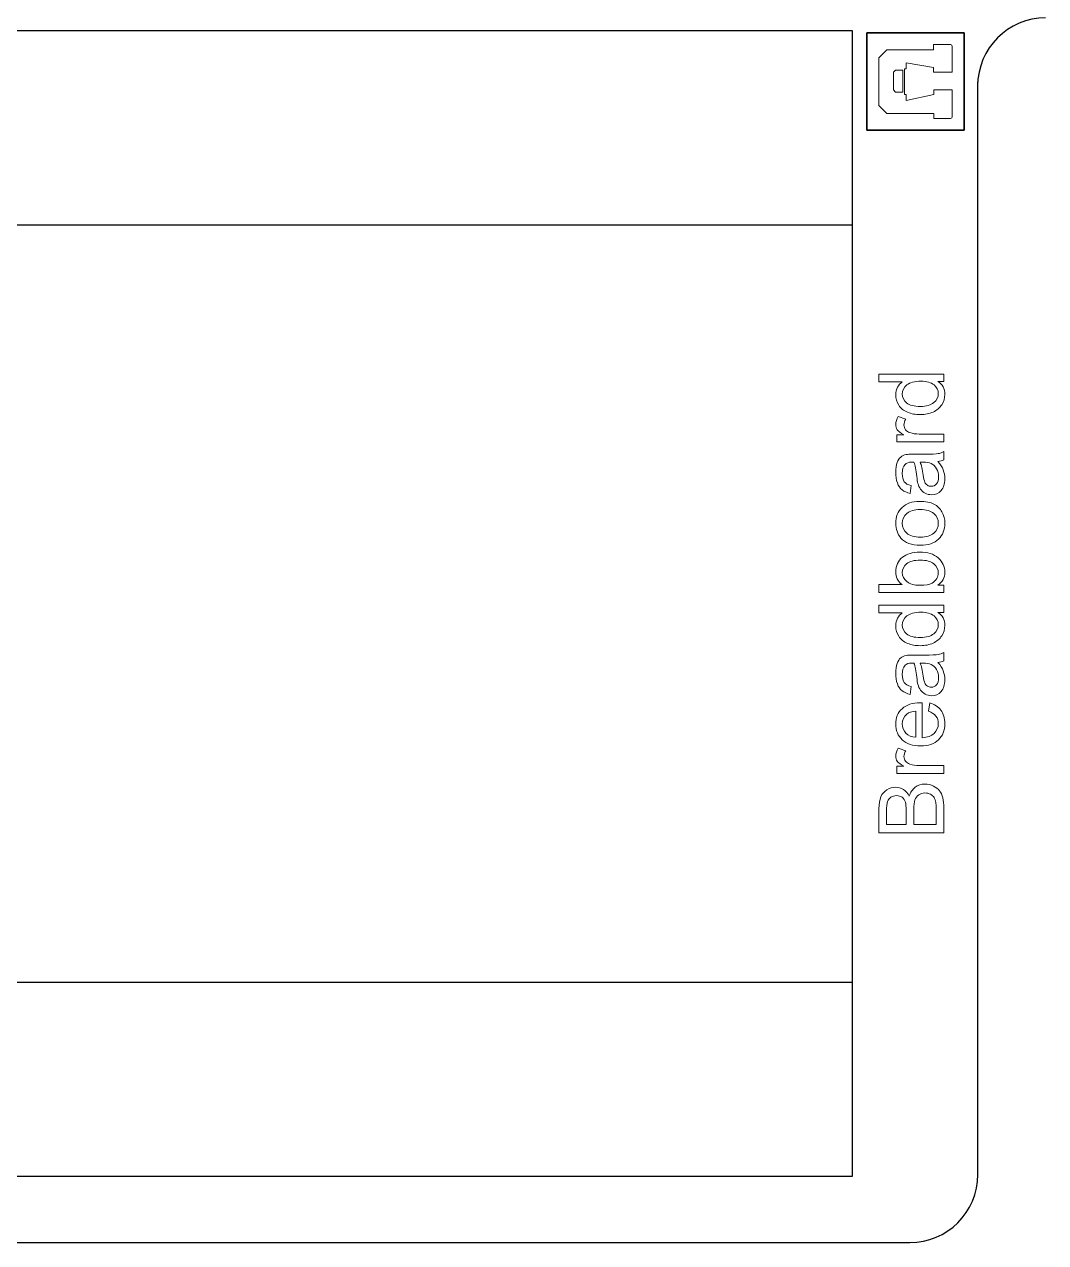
# Model space of a CAD drawing. Header units: inches. Extents: x -12.52 to -8.24, y 3.21 to 7.71.
# Drawn here: x -10.639 to -8.762, y 3.208 to 5.446 of the extents above; entities that cross this region are included whole.
import ezdxf

# ---------------------------------------------------------------- set-up
doc = ezdxf.new("R2010")
doc.units = ezdxf.units.IN
doc.header["$MEASUREMENT"] = 0
doc.layers.add('Layer 1', color=7, linetype='Continuous')

msp = doc.modelspace()

# ---------------------------------------------------------------- linework, layer by layer
at = {"color": 1}
for centre, start, end in [((-8.762, 5.3329), 90, 180), ((-9.0118, 3.3329), 270, 0)]:
    msp.add_arc(centre, 0.125, start, end, dxfattribs=at)
at = {"layer": 'Layer 1', "color": 5, "lineweight": 25}
for points in [[(-9.1169, 5.4343), (-9.1169, 5.4343), (-12.4169, 5.4343), (-12.4169, 5.4343)], [(-9.1169, 3.3298), (-9.1169, 3.3298), (-9.1169, 5.4343), (-9.1169, 5.4343)], [(-12.4169, 5.078), (-12.4169, 5.078), (-9.1169, 5.078), (-9.1169, 5.078)], [(-12.4169, 3.6861), (-12.4169, 3.6861), (-9.1169, 3.6861), (-9.1169, 3.6861)], [(-12.4169, 3.3298), (-12.4169, 3.3298), (-9.1169, 3.3298), (-9.1169, 3.3298)]]:
    msp.add_open_spline(points, degree=3, dxfattribs=at)
at = {"layer": 'Layer 1', "color": 5, "lineweight": 35}
msp.add_open_spline([(-8.9118, 5.4305), (-8.9118, 5.4305), (-9.0906, 5.4305), (-9.0906, 5.4305), (-9.0906, 5.4305), (-9.0906, 5.4305), (-9.0906, 5.2518), (-9.0906, 5.2518), (-9.0906, 5.2518), (-9.0906, 5.2518), (-8.9118, 5.2518), (-8.9118, 5.2518), (-8.9118, 5.2518), (-8.9118, 5.2518), (-8.9118, 5.4305), (-8.9118, 5.4305)], degree=3, knots=[0, 0, 0, 0, 0.2, 0.2, 0.2, 0.2, 0.4, 0.4, 0.4, 0.4, 0.6, 0.6, 0.6, 0.6, 1, 1, 1, 1], dxfattribs=at)
at = {"layer": 'Layer 1', "color": 5, "lineweight": 18}
for points, knots in [([(-8.968, 5.4088), (-8.968, 5.4088), (-8.968, 5.3996), (-8.968, 5.3996), (-8.968, 5.3996), (-8.968, 5.3996), (-9.054, 5.3996), (-9.054, 5.3996), (-9.054, 5.3996), (-9.054, 5.3996), (-9.0687, 5.3844), (-9.0687, 5.3844), (-9.0687, 5.3844), (-9.0687, 5.3844), (-9.0687, 5.2971), (-9.0687, 5.2971), (-9.0687, 5.2971), (-9.0687, 5.2971), (-9.054, 5.2821), (-9.054, 5.2821), (-9.054, 5.2821), (-9.054, 5.2821), (-8.9676, 5.2821), (-8.9676, 5.2821), (-8.9676, 5.2821), (-8.9676, 5.2821), (-8.9676, 5.2734), (-8.9676, 5.2734), (-8.9676, 5.2734), (-8.9676, 5.2734), (-8.9371, 5.2734), (-8.9371, 5.2734), (-8.9371, 5.2734), (-8.9352, 5.2734), (-8.9337, 5.275), (-8.9337, 5.2769), (-8.9337, 5.2769), (-8.9337, 5.2769), (-8.9337, 5.3256), (-8.9337, 5.3256), (-8.9337, 5.3256), (-8.9337, 5.3256), (-8.9676, 5.3256), (-8.9676, 5.3256), (-8.9676, 5.3256), (-8.9676, 5.3256), (-8.9676, 5.3172), (-8.9676, 5.3172), (-8.9676, 5.3172), (-8.9676, 5.3172), (-9.0183, 5.3061), (-9.0183, 5.3061), (-9.0183, 5.3061), (-9.0183, 5.3061), (-9.0183, 5.3173), (-9.0183, 5.3173), (-9.0183, 5.3173), (-9.0183, 5.3173), (-9.0217, 5.3173), (-9.0217, 5.3173), (-9.0217, 5.3173), (-9.0217, 5.3173), (-9.0217, 5.3644), (-9.0217, 5.3644), (-9.0217, 5.3644), (-9.0217, 5.3644), (-9.0183, 5.3644), (-9.0183, 5.3644), (-9.0183, 5.3644), (-9.0183, 5.3644), (-9.0183, 5.3752), (-9.0183, 5.3752), (-9.0183, 5.3752), (-9.0183, 5.3752), (-8.968, 5.3667), (-8.968, 5.3667), (-8.968, 5.3667), (-8.968, 5.3667), (-8.968, 5.3583), (-8.968, 5.3583), (-8.968, 5.3583), (-8.968, 5.3583), (-8.9337, 5.3583), (-8.9337, 5.3583), (-8.9337, 5.3583), (-8.9337, 5.3583), (-8.9337, 5.4054), (-8.9337, 5.4054), (-8.9337, 5.4054), (-8.9337, 5.4073), (-8.9352, 5.4088), (-8.9371, 5.4088), (-8.9371, 5.4088), (-8.9371, 5.4088), (-8.968, 5.4088), (-8.968, 5.4088)], [0, 0, 0, 0, 0.04, 0.04, 0.04, 0.04, 0.08, 0.08, 0.08, 0.08, 0.12, 0.12, 0.12, 0.12, 0.16, 0.16, 0.16, 0.16, 0.2, 0.2, 0.2, 0.2, 0.24, 0.24, 0.24, 0.24, 0.28, 0.28, 0.28, 0.28, 0.32, 0.32, 0.32, 0.32, 0.36, 0.36, 0.36, 0.36, 0.4, 0.4, 0.4, 0.4, 0.44, 0.44, 0.44, 0.44, 0.48, 0.48, 0.48, 0.48, 0.52, 0.52, 0.52, 0.52, 0.56, 0.56, 0.56, 0.56, 0.6, 0.6, 0.6, 0.6, 0.64, 0.64, 0.64, 0.64, 0.68, 0.68, 0.68, 0.68, 0.72, 0.72, 0.72, 0.72, 0.76, 0.76, 0.76, 0.76, 0.8, 0.8, 0.8, 0.8, 0.84, 0.84, 0.84, 0.84, 0.88, 0.88, 0.88, 0.88, 0.92, 0.92, 0.92, 0.92, 1, 1, 1, 1]), ([(-9.0419, 5.3256), (-9.0419, 5.3256), (-9.0419, 5.3583), (-9.0419, 5.3583), (-9.0419, 5.3583), (-9.0419, 5.3583), (-9.038, 5.3622), (-9.038, 5.3622), (-9.038, 5.3622), (-9.038, 5.3622), (-9.0246, 5.3622), (-9.0246, 5.3622), (-9.0246, 5.3622), (-9.0246, 5.3622), (-9.0246, 5.3217), (-9.0246, 5.3217), (-9.0246, 5.3217), (-9.0246, 5.3217), (-9.038, 5.3217), (-9.038, 5.3217), (-9.038, 5.3217), (-9.038, 5.3217), (-9.0419, 5.3256), (-9.0419, 5.3256)], [0, 0, 0, 0, 0.142857, 0.142857, 0.142857, 0.142857, 0.285714, 0.285714, 0.285714, 0.285714, 0.428571, 0.428571, 0.428571, 0.428571, 0.571429, 0.571429, 0.571429, 0.571429, 0.714286, 0.714286, 0.714286, 0.714286, 1, 1, 1, 1]), ([(-8.9492, 4.7902), (-8.9492, 4.7902), (-8.9601, 4.7902), (-8.9601, 4.7902), (-8.9601, 4.7902), (-8.9516, 4.7847), (-8.9473, 4.7767), (-8.9473, 4.7661), (-8.9473, 4.7661), (-8.9473, 4.7593), (-8.9492, 4.753), (-8.953, 4.7472), (-8.953, 4.7472), (-8.9568, 4.7415), (-8.9621, 4.737), (-8.9689, 4.7338), (-8.9689, 4.7338), (-8.9757, 4.7307), (-8.9835, 4.7291), (-8.9924, 4.7291), (-8.9924, 4.7291), (-9.001, 4.7291), (-9.0088, 4.7305), (-9.0158, 4.7334), (-9.0158, 4.7334), (-9.0229, 4.7363), (-9.0283, 4.7405), (-9.032, 4.7463), (-9.032, 4.7463), (-9.0357, 4.752), (-9.0376, 4.7584), (-9.0376, 4.7655), (-9.0376, 4.7655), (-9.0376, 4.7707), (-9.0365, 4.7753), (-9.0343, 4.7793), (-9.0343, 4.7793), (-9.0321, 4.7834), (-9.0293, 4.7867), (-9.0257, 4.7892), (-9.0257, 4.7892), (-9.0257, 4.7892), (-9.0685, 4.7892), (-9.0685, 4.7892), (-9.0685, 4.7892), (-9.0685, 4.7892), (-9.0685, 4.8037), (-9.0685, 4.8037), (-9.0685, 4.8037), (-9.0685, 4.8037), (-8.9492, 4.8037), (-8.9492, 4.8037), (-8.9492, 4.8037), (-8.9492, 4.8037), (-8.9492, 4.7902), (-8.9492, 4.7902)], [0, 0, 0, 0, 0.066667, 0.066667, 0.066667, 0.066667, 0.133333, 0.133333, 0.133333, 0.133333, 0.2, 0.2, 0.2, 0.2, 0.266667, 0.266667, 0.266667, 0.266667, 0.333333, 0.333333, 0.333333, 0.333333, 0.4, 0.4, 0.4, 0.4, 0.466667, 0.466667, 0.466667, 0.466667, 0.533333, 0.533333, 0.533333, 0.533333, 0.6, 0.6, 0.6, 0.6, 0.666667, 0.666667, 0.666667, 0.666667, 0.733333, 0.733333, 0.733333, 0.733333, 0.8, 0.8, 0.8, 0.8, 0.866667, 0.866667, 0.866667, 0.866667, 1, 1, 1, 1]), ([(-8.9924, 4.7441), (-8.9813, 4.7441), (-8.973, 4.7464), (-8.9675, 4.7511), (-8.9675, 4.7511), (-8.9621, 4.7557), (-8.9593, 4.7612), (-8.9593, 4.7675), (-8.9593, 4.7675), (-8.9593, 4.7739), (-8.9619, 4.7793), (-8.9672, 4.7837), (-8.9672, 4.7837), (-8.9724, 4.7882), (-8.9804, 4.7904), (-8.9911, 4.7904), (-8.9911, 4.7904), (-9.003, 4.7904), (-9.0117, 4.7882), (-9.0172, 4.7836), (-9.0172, 4.7836), (-9.0227, 4.7791), (-9.0255, 4.7735), (-9.0255, 4.7669), (-9.0255, 4.7669), (-9.0255, 4.7604), (-9.0228, 4.7549), (-9.0175, 4.7506), (-9.0175, 4.7506), (-9.0122, 4.7463), (-9.0038, 4.7441), (-8.9924, 4.7441)], [0, 0, 0, 0, 0.111111, 0.111111, 0.111111, 0.111111, 0.222222, 0.222222, 0.222222, 0.222222, 0.333333, 0.333333, 0.333333, 0.333333, 0.444444, 0.444444, 0.444444, 0.444444, 0.555556, 0.555556, 0.555556, 0.555556, 0.666667, 0.666667, 0.666667, 0.666667, 0.777778, 0.777778, 0.777778, 0.777778, 1, 1, 1, 1]), ([(-8.9492, 4.6789), (-8.9492, 4.6789), (-9.0357, 4.6789), (-9.0357, 4.6789), (-9.0357, 4.6789), (-9.0357, 4.6789), (-9.0357, 4.6921), (-9.0357, 4.6921), (-9.0357, 4.6921), (-9.0357, 4.6921), (-9.0226, 4.6921), (-9.0226, 4.6921), (-9.0226, 4.6921), (-9.0287, 4.6954), (-9.0327, 4.6985), (-9.0347, 4.7013), (-9.0347, 4.7013), (-9.0366, 4.7042), (-9.0376, 4.7073), (-9.0376, 4.7107), (-9.0376, 4.7107), (-9.0376, 4.7156), (-9.036, 4.7206), (-9.0329, 4.7257), (-9.0329, 4.7257), (-9.0329, 4.7257), (-9.0193, 4.7207), (-9.0193, 4.7207), (-9.0193, 4.7207), (-9.0214, 4.7171), (-9.0225, 4.7135), (-9.0225, 4.71), (-9.0225, 4.71), (-9.0225, 4.7068), (-9.0215, 4.7039), (-9.0196, 4.7014), (-9.0196, 4.7014), (-9.0177, 4.6988), (-9.015, 4.697), (-9.0116, 4.696), (-9.0116, 4.696), (-9.0064, 4.6943), (-9.0007, 4.6935), (-8.9945, 4.6935), (-8.9945, 4.6935), (-8.9945, 4.6935), (-8.9492, 4.6935), (-8.9492, 4.6935), (-8.9492, 4.6935), (-8.9492, 4.6935), (-8.9492, 4.6789), (-8.9492, 4.6789)], [0, 0, 0, 0, 0.071429, 0.071429, 0.071429, 0.071429, 0.142857, 0.142857, 0.142857, 0.142857, 0.214286, 0.214286, 0.214286, 0.214286, 0.285714, 0.285714, 0.285714, 0.285714, 0.357143, 0.357143, 0.357143, 0.357143, 0.428571, 0.428571, 0.428571, 0.428571, 0.5, 0.5, 0.5, 0.5, 0.571429, 0.571429, 0.571429, 0.571429, 0.642857, 0.642857, 0.642857, 0.642857, 0.714286, 0.714286, 0.714286, 0.714286, 0.785714, 0.785714, 0.785714, 0.785714, 0.857143, 0.857143, 0.857143, 0.857143, 1, 1, 1, 1]), ([(-8.9599, 4.643), (-8.9553, 4.6376), (-8.952, 4.6324), (-8.9501, 4.6274), (-8.9501, 4.6274), (-8.9482, 4.6224), (-8.9473, 4.617), (-8.9473, 4.6113), (-8.9473, 4.6113), (-8.9473, 4.6018), (-8.9496, 4.5946), (-8.9542, 4.5895), (-8.9542, 4.5895), (-8.9589, 4.5844), (-8.9648, 4.5819), (-8.972, 4.5819), (-8.972, 4.5819), (-8.9762, 4.5819), (-8.9801, 4.5828), (-8.9836, 4.5847), (-8.9836, 4.5847), (-8.9871, 4.5867), (-8.9899, 4.5892), (-8.992, 4.5923), (-8.992, 4.5923), (-8.9941, 4.5954), (-8.9958, 4.5989), (-8.9968, 4.6028), (-8.9968, 4.6028), (-8.9976, 4.6056), (-8.9983, 4.6099), (-8.999, 4.6157), (-8.999, 4.6157), (-9.0004, 4.6275), (-9.0021, 4.6362), (-9.0041, 4.6417), (-9.0041, 4.6417), (-9.0061, 4.6418), (-9.0074, 4.6418), (-9.0079, 4.6418), (-9.0079, 4.6418), (-9.0139, 4.6418), (-9.0181, 4.6404), (-9.0205, 4.6377), (-9.0205, 4.6377), (-9.0238, 4.634), (-9.0255, 4.6284), (-9.0255, 4.6211), (-9.0255, 4.6211), (-9.0255, 4.6142), (-9.0243, 4.6091), (-9.0219, 4.6059), (-9.0219, 4.6059), (-9.0195, 4.6026), (-9.0152, 4.6002), (-9.0091, 4.5986), (-9.0091, 4.5986), (-9.0091, 4.5986), (-9.011, 4.5844), (-9.011, 4.5844), (-9.011, 4.5844), (-9.0171, 4.5857), (-9.0221, 4.5878), (-9.0259, 4.5908), (-9.0259, 4.5908), (-9.0296, 4.5937), (-9.0325, 4.598), (-9.0346, 4.6037), (-9.0346, 4.6037), (-9.0366, 4.6093), (-9.0376, 4.6158), (-9.0376, 4.6232), (-9.0376, 4.6232), (-9.0376, 4.6305), (-9.0367, 4.6365), (-9.035, 4.6411), (-9.035, 4.6411), (-9.0333, 4.6457), (-9.0311, 4.6491), (-9.0285, 4.6512), (-9.0285, 4.6512), (-9.0258, 4.6534), (-9.0225, 4.6549), (-9.0185, 4.6558), (-9.0185, 4.6558), (-9.016, 4.6563), (-9.0115, 4.6565), (-9.005, 4.6565), (-9.005, 4.6565), (-9.005, 4.6565), (-8.9854, 4.6565), (-8.9854, 4.6565), (-8.9854, 4.6565), (-8.9718, 4.6565), (-8.9632, 4.6568), (-8.9596, 4.6574), (-8.9596, 4.6574), (-8.956, 4.658), (-8.9525, 4.6593), (-8.9492, 4.6611), (-8.9492, 4.6611), (-8.9492, 4.6611), (-8.9492, 4.6459), (-8.9492, 4.6459), (-8.9492, 4.6459), (-8.9523, 4.6444), (-8.9558, 4.6434), (-8.9599, 4.643)], [0, 0, 0, 0, 0.035714, 0.035714, 0.035714, 0.035714, 0.071429, 0.071429, 0.071429, 0.071429, 0.107143, 0.107143, 0.107143, 0.107143, 0.142857, 0.142857, 0.142857, 0.142857, 0.178571, 0.178571, 0.178571, 0.178571, 0.214286, 0.214286, 0.214286, 0.214286, 0.25, 0.25, 0.25, 0.25, 0.285714, 0.285714, 0.285714, 0.285714, 0.321429, 0.321429, 0.321429, 0.321429, 0.357143, 0.357143, 0.357143, 0.357143, 0.392857, 0.392857, 0.392857, 0.392857, 0.428571, 0.428571, 0.428571, 0.428571, 0.464286, 0.464286, 0.464286, 0.464286, 0.5, 0.5, 0.5, 0.5, 0.535714, 0.535714, 0.535714, 0.535714, 0.571429, 0.571429, 0.571429, 0.571429, 0.607143, 0.607143, 0.607143, 0.607143, 0.642857, 0.642857, 0.642857, 0.642857, 0.678571, 0.678571, 0.678571, 0.678571, 0.714286, 0.714286, 0.714286, 0.714286, 0.75, 0.75, 0.75, 0.75, 0.785714, 0.785714, 0.785714, 0.785714, 0.821429, 0.821429, 0.821429, 0.821429, 0.857143, 0.857143, 0.857143, 0.857143, 0.892857, 0.892857, 0.892857, 0.892857, 0.928571, 0.928571, 0.928571, 0.928571, 1, 1, 1, 1]), ([(-8.9926, 4.6417), (-8.9904, 4.6364), (-8.9886, 4.6285), (-8.9871, 4.6179), (-8.9871, 4.6179), (-8.9862, 4.6119), (-8.9852, 4.6077), (-8.9841, 4.6052), (-8.9841, 4.6052), (-8.9831, 4.6027), (-8.9815, 4.6008), (-8.9794, 4.5994), (-8.9794, 4.5994), (-8.9773, 4.5981), (-8.975, 4.5974), (-8.9724, 4.5974), (-8.9724, 4.5974), (-8.9685, 4.5974), (-8.9653, 4.5989), (-8.9627, 4.6018), (-8.9627, 4.6018), (-8.9601, 4.6048), (-8.9587, 4.6091), (-8.9587, 4.6148), (-8.9587, 4.6148), (-8.9587, 4.6204), (-8.96, 4.6254), (-8.9625, 4.6298), (-8.9625, 4.6298), (-8.9649, 4.6341), (-8.9683, 4.6374), (-8.9726, 4.6394), (-8.9726, 4.6394), (-8.9759, 4.6409), (-8.9808, 4.6417), (-8.9872, 4.6417), (-8.9872, 4.6417), (-8.9872, 4.6417), (-8.9926, 4.6417), (-8.9926, 4.6417)], [0, 0, 0, 0, 0.090909, 0.090909, 0.090909, 0.090909, 0.181818, 0.181818, 0.181818, 0.181818, 0.272727, 0.272727, 0.272727, 0.272727, 0.363636, 0.363636, 0.363636, 0.363636, 0.454545, 0.454545, 0.454545, 0.454545, 0.545455, 0.545455, 0.545455, 0.545455, 0.636364, 0.636364, 0.636364, 0.636364, 0.727273, 0.727273, 0.727273, 0.727273, 0.818182, 0.818182, 0.818182, 0.818182, 1, 1, 1, 1]), ([(-8.9924, 4.4891), (-9.0084, 4.4891), (-9.0203, 4.4935), (-9.028, 4.5024), (-9.028, 4.5024), (-9.0344, 4.5098), (-9.0376, 4.5188), (-9.0376, 4.5294), (-9.0376, 4.5294), (-9.0376, 4.5413), (-9.0337, 4.5509), (-9.0259, 4.5584), (-9.0259, 4.5584), (-9.0182, 4.5659), (-9.0074, 4.5697), (-8.9937, 4.5697), (-8.9937, 4.5697), (-8.9825, 4.5697), (-8.9738, 4.568), (-8.9674, 4.5647), (-8.9674, 4.5647), (-8.961, 4.5614), (-8.9561, 4.5566), (-8.9526, 4.5502), (-8.9526, 4.5502), (-8.949, 4.5439), (-8.9473, 4.5369), (-8.9473, 4.5294), (-8.9473, 4.5294), (-8.9473, 4.5174), (-8.9512, 4.5076), (-8.9589, 4.5002), (-8.9589, 4.5002), (-8.9667, 4.4928), (-8.9779, 4.4891), (-8.9924, 4.4891)], [0, 0, 0, 0, 0.1, 0.1, 0.1, 0.1, 0.2, 0.2, 0.2, 0.2, 0.3, 0.3, 0.3, 0.3, 0.4, 0.4, 0.4, 0.4, 0.5, 0.5, 0.5, 0.5, 0.6, 0.6, 0.6, 0.6, 0.7, 0.7, 0.7, 0.7, 0.8, 0.8, 0.8, 0.8, 1, 1, 1, 1]), ([(-8.9924, 4.5041), (-8.9814, 4.5041), (-8.9731, 4.5065), (-8.9676, 4.5113), (-8.9676, 4.5113), (-8.9621, 4.5161), (-8.9593, 4.5221), (-8.9593, 4.5294), (-8.9593, 4.5294), (-8.9593, 4.5367), (-8.9621, 4.5427), (-8.9676, 4.5475), (-8.9676, 4.5475), (-8.9732, 4.5523), (-8.9816, 4.5547), (-8.9929, 4.5547), (-8.9929, 4.5547), (-9.0036, 4.5547), (-9.0117, 4.5523), (-9.0172, 4.5475), (-9.0172, 4.5475), (-9.0227, 4.5426), (-9.0255, 4.5366), (-9.0255, 4.5294), (-9.0255, 4.5294), (-9.0255, 4.5221), (-9.0228, 4.5161), (-9.0173, 4.5113), (-9.0173, 4.5113), (-9.0118, 4.5065), (-9.0035, 4.5041), (-8.9924, 4.5041)], [0, 0, 0, 0, 0.111111, 0.111111, 0.111111, 0.111111, 0.222222, 0.222222, 0.222222, 0.222222, 0.333333, 0.333333, 0.333333, 0.333333, 0.444444, 0.444444, 0.444444, 0.444444, 0.555556, 0.555556, 0.555556, 0.555556, 0.666667, 0.666667, 0.666667, 0.666667, 0.777778, 0.777778, 0.777778, 0.777778, 1, 1, 1, 1]), ([(-8.9492, 4.4157), (-8.9492, 4.4157), (-8.9492, 4.4021), (-8.9492, 4.4021), (-8.9492, 4.4021), (-8.9492, 4.4021), (-9.0685, 4.4021), (-9.0685, 4.4021), (-9.0685, 4.4021), (-9.0685, 4.4021), (-9.0685, 4.4167), (-9.0685, 4.4167), (-9.0685, 4.4167), (-9.0685, 4.4167), (-9.026, 4.4167), (-9.026, 4.4167), (-9.026, 4.4167), (-9.0337, 4.4229), (-9.0376, 4.4307), (-9.0376, 4.4403), (-9.0376, 4.4403), (-9.0376, 4.4456), (-9.0365, 4.4506), (-9.0344, 4.4553), (-9.0344, 4.4553), (-9.0323, 4.4601), (-9.0293, 4.4639), (-9.0254, 4.467), (-9.0254, 4.467), (-9.0215, 4.47), (-9.0168, 4.4724), (-9.0113, 4.4742), (-9.0113, 4.4742), (-9.0058, 4.4759), (-9, 4.4767), (-8.9938, 4.4767), (-8.9938, 4.4767), (-8.9789, 4.4767), (-8.9675, 4.4731), (-8.9594, 4.4658), (-8.9594, 4.4658), (-8.9513, 4.4585), (-8.9473, 4.4498), (-8.9473, 4.4396), (-8.9473, 4.4396), (-8.9473, 4.4294), (-8.9515, 4.4214), (-8.9601, 4.4157), (-8.9601, 4.4157), (-8.9601, 4.4157), (-8.9492, 4.4157), (-8.9492, 4.4157)], [0, 0, 0, 0, 0.071429, 0.071429, 0.071429, 0.071429, 0.142857, 0.142857, 0.142857, 0.142857, 0.214286, 0.214286, 0.214286, 0.214286, 0.285714, 0.285714, 0.285714, 0.285714, 0.357143, 0.357143, 0.357143, 0.357143, 0.428571, 0.428571, 0.428571, 0.428571, 0.5, 0.5, 0.5, 0.5, 0.571429, 0.571429, 0.571429, 0.571429, 0.642857, 0.642857, 0.642857, 0.642857, 0.714286, 0.714286, 0.714286, 0.714286, 0.785714, 0.785714, 0.785714, 0.785714, 0.857143, 0.857143, 0.857143, 0.857143, 1, 1, 1, 1]), ([(-8.9931, 4.4155), (-8.9827, 4.4155), (-8.9753, 4.4169), (-8.9706, 4.4197), (-8.9706, 4.4197), (-8.9631, 4.4243), (-8.9593, 4.4305), (-8.9593, 4.4383), (-8.9593, 4.4383), (-8.9593, 4.4447), (-8.9621, 4.4502), (-8.9677, 4.4549), (-8.9677, 4.4549), (-8.9732, 4.4595), (-8.9815, 4.4618), (-8.9925, 4.4618), (-8.9925, 4.4618), (-9.0038, 4.4618), (-9.0121, 4.4596), (-9.0175, 4.4552), (-9.0175, 4.4552), (-9.0229, 4.4507), (-9.0256, 4.4453), (-9.0256, 4.439), (-9.0256, 4.439), (-9.0256, 4.4326), (-9.0228, 4.4271), (-9.0172, 4.4225), (-9.0172, 4.4225), (-9.0117, 4.4178), (-9.0036, 4.4155), (-8.9931, 4.4155)], [0, 0, 0, 0, 0.111111, 0.111111, 0.111111, 0.111111, 0.222222, 0.222222, 0.222222, 0.222222, 0.333333, 0.333333, 0.333333, 0.333333, 0.444444, 0.444444, 0.444444, 0.444444, 0.555556, 0.555556, 0.555556, 0.555556, 0.666667, 0.666667, 0.666667, 0.666667, 0.777778, 0.777778, 0.777778, 0.777778, 1, 1, 1, 1]), ([(-8.9492, 4.3657), (-8.9492, 4.3657), (-8.9601, 4.3657), (-8.9601, 4.3657), (-8.9601, 4.3657), (-8.9516, 4.3603), (-8.9473, 4.3523), (-8.9473, 4.3417), (-8.9473, 4.3417), (-8.9473, 4.3348), (-8.9492, 4.3285), (-8.953, 4.3228), (-8.953, 4.3228), (-8.9568, 4.317), (-8.9621, 4.3125), (-8.9689, 4.3094), (-8.9689, 4.3094), (-8.9757, 4.3062), (-8.9835, 4.3046), (-8.9924, 4.3046), (-8.9924, 4.3046), (-9.001, 4.3046), (-9.0088, 4.3061), (-9.0158, 4.3089), (-9.0158, 4.3089), (-9.0229, 4.3118), (-9.0283, 4.3161), (-9.032, 4.3218), (-9.032, 4.3218), (-9.0357, 4.3275), (-9.0376, 4.3339), (-9.0376, 4.341), (-9.0376, 4.341), (-9.0376, 4.3462), (-9.0365, 4.3508), (-9.0343, 4.3549), (-9.0343, 4.3549), (-9.0321, 4.3589), (-9.0293, 4.3622), (-9.0257, 4.3648), (-9.0257, 4.3648), (-9.0257, 4.3648), (-9.0685, 4.3648), (-9.0685, 4.3648), (-9.0685, 4.3648), (-9.0685, 4.3648), (-9.0685, 4.3793), (-9.0685, 4.3793), (-9.0685, 4.3793), (-9.0685, 4.3793), (-8.9492, 4.3793), (-8.9492, 4.3793), (-8.9492, 4.3793), (-8.9492, 4.3793), (-8.9492, 4.3657), (-8.9492, 4.3657)], [0, 0, 0, 0, 0.066667, 0.066667, 0.066667, 0.066667, 0.133333, 0.133333, 0.133333, 0.133333, 0.2, 0.2, 0.2, 0.2, 0.266667, 0.266667, 0.266667, 0.266667, 0.333333, 0.333333, 0.333333, 0.333333, 0.4, 0.4, 0.4, 0.4, 0.466667, 0.466667, 0.466667, 0.466667, 0.533333, 0.533333, 0.533333, 0.533333, 0.6, 0.6, 0.6, 0.6, 0.666667, 0.666667, 0.666667, 0.666667, 0.733333, 0.733333, 0.733333, 0.733333, 0.8, 0.8, 0.8, 0.8, 0.866667, 0.866667, 0.866667, 0.866667, 1, 1, 1, 1]), ([(-8.9924, 4.3196), (-8.9813, 4.3196), (-8.973, 4.322), (-8.9675, 4.3266), (-8.9675, 4.3266), (-8.9621, 4.3312), (-8.9593, 4.3367), (-8.9593, 4.3431), (-8.9593, 4.3431), (-8.9593, 4.3494), (-8.9619, 4.3548), (-8.9672, 4.3593), (-8.9672, 4.3593), (-8.9724, 4.3638), (-8.9804, 4.366), (-8.9911, 4.366), (-8.9911, 4.366), (-9.003, 4.366), (-9.0117, 4.3637), (-9.0172, 4.3592), (-9.0172, 4.3592), (-9.0227, 4.3546), (-9.0255, 4.3491), (-9.0255, 4.3424), (-9.0255, 4.3424), (-9.0255, 4.3359), (-9.0228, 4.3305), (-9.0175, 4.3262), (-9.0175, 4.3262), (-9.0122, 4.3218), (-9.0038, 4.3196), (-8.9924, 4.3196)], [0, 0, 0, 0, 0.111111, 0.111111, 0.111111, 0.111111, 0.222222, 0.222222, 0.222222, 0.222222, 0.333333, 0.333333, 0.333333, 0.333333, 0.444444, 0.444444, 0.444444, 0.444444, 0.555556, 0.555556, 0.555556, 0.555556, 0.666667, 0.666667, 0.666667, 0.666667, 0.777778, 0.777778, 0.777778, 0.777778, 1, 1, 1, 1]), ([(-8.9599, 4.2738), (-8.9553, 4.2684), (-8.952, 4.2632), (-8.9501, 4.2582), (-8.9501, 4.2582), (-8.9482, 4.2532), (-8.9473, 4.2478), (-8.9473, 4.2421), (-8.9473, 4.2421), (-8.9473, 4.2326), (-8.9496, 4.2254), (-8.9542, 4.2203), (-8.9542, 4.2203), (-8.9589, 4.2152), (-8.9648, 4.2127), (-8.972, 4.2127), (-8.972, 4.2127), (-8.9762, 4.2127), (-8.9801, 4.2136), (-8.9836, 4.2156), (-8.9836, 4.2156), (-8.9871, 4.2175), (-8.9899, 4.22), (-8.992, 4.2231), (-8.992, 4.2231), (-8.9941, 4.2262), (-8.9958, 4.2297), (-8.9968, 4.2336), (-8.9968, 4.2336), (-8.9976, 4.2364), (-8.9983, 4.2408), (-8.999, 4.2465), (-8.999, 4.2465), (-9.0004, 4.2583), (-9.0021, 4.267), (-9.0041, 4.2726), (-9.0041, 4.2726), (-9.0061, 4.2726), (-9.0074, 4.2726), (-9.0079, 4.2726), (-9.0079, 4.2726), (-9.0139, 4.2726), (-9.0181, 4.2712), (-9.0205, 4.2685), (-9.0205, 4.2685), (-9.0238, 4.2648), (-9.0255, 4.2592), (-9.0255, 4.2519), (-9.0255, 4.2519), (-9.0255, 4.245), (-9.0243, 4.24), (-9.0219, 4.2367), (-9.0219, 4.2367), (-9.0195, 4.2334), (-9.0152, 4.231), (-9.0091, 4.2294), (-9.0091, 4.2294), (-9.0091, 4.2294), (-9.011, 4.2152), (-9.011, 4.2152), (-9.011, 4.2152), (-9.0171, 4.2165), (-9.0221, 4.2186), (-9.0259, 4.2216), (-9.0259, 4.2216), (-9.0296, 4.2246), (-9.0325, 4.2288), (-9.0346, 4.2345), (-9.0346, 4.2345), (-9.0366, 4.2401), (-9.0376, 4.2466), (-9.0376, 4.254), (-9.0376, 4.254), (-9.0376, 4.2613), (-9.0367, 4.2673), (-9.035, 4.2719), (-9.035, 4.2719), (-9.0333, 4.2765), (-9.0311, 4.2799), (-9.0285, 4.282), (-9.0285, 4.282), (-9.0258, 4.2842), (-9.0225, 4.2857), (-9.0185, 4.2866), (-9.0185, 4.2866), (-9.016, 4.2871), (-9.0115, 4.2873), (-9.005, 4.2873), (-9.005, 4.2873), (-9.005, 4.2873), (-8.9854, 4.2873), (-8.9854, 4.2873), (-8.9854, 4.2873), (-8.9718, 4.2873), (-8.9632, 4.2876), (-8.9596, 4.2882), (-8.9596, 4.2882), (-8.956, 4.2889), (-8.9525, 4.2901), (-8.9492, 4.2919), (-8.9492, 4.2919), (-8.9492, 4.2919), (-8.9492, 4.2767), (-8.9492, 4.2767), (-8.9492, 4.2767), (-8.9523, 4.2752), (-8.9558, 4.2742), (-8.9599, 4.2738)], [0, 0, 0, 0, 0.035714, 0.035714, 0.035714, 0.035714, 0.071429, 0.071429, 0.071429, 0.071429, 0.107143, 0.107143, 0.107143, 0.107143, 0.142857, 0.142857, 0.142857, 0.142857, 0.178571, 0.178571, 0.178571, 0.178571, 0.214286, 0.214286, 0.214286, 0.214286, 0.25, 0.25, 0.25, 0.25, 0.285714, 0.285714, 0.285714, 0.285714, 0.321429, 0.321429, 0.321429, 0.321429, 0.357143, 0.357143, 0.357143, 0.357143, 0.392857, 0.392857, 0.392857, 0.392857, 0.428571, 0.428571, 0.428571, 0.428571, 0.464286, 0.464286, 0.464286, 0.464286, 0.5, 0.5, 0.5, 0.5, 0.535714, 0.535714, 0.535714, 0.535714, 0.571429, 0.571429, 0.571429, 0.571429, 0.607143, 0.607143, 0.607143, 0.607143, 0.642857, 0.642857, 0.642857, 0.642857, 0.678571, 0.678571, 0.678571, 0.678571, 0.714286, 0.714286, 0.714286, 0.714286, 0.75, 0.75, 0.75, 0.75, 0.785714, 0.785714, 0.785714, 0.785714, 0.821429, 0.821429, 0.821429, 0.821429, 0.857143, 0.857143, 0.857143, 0.857143, 0.892857, 0.892857, 0.892857, 0.892857, 0.928571, 0.928571, 0.928571, 0.928571, 1, 1, 1, 1]), ([(-8.9926, 4.2726), (-8.9904, 4.2672), (-8.9886, 4.2593), (-8.9871, 4.2487), (-8.9871, 4.2487), (-8.9862, 4.2427), (-8.9852, 4.2385), (-8.9841, 4.236), (-8.9841, 4.236), (-8.9831, 4.2335), (-8.9815, 4.2316), (-8.9794, 4.2302), (-8.9794, 4.2302), (-8.9773, 4.2289), (-8.975, 4.2282), (-8.9724, 4.2282), (-8.9724, 4.2282), (-8.9685, 4.2282), (-8.9653, 4.2297), (-8.9627, 4.2326), (-8.9627, 4.2326), (-8.9601, 4.2356), (-8.9587, 4.2399), (-8.9587, 4.2456), (-8.9587, 4.2456), (-8.9587, 4.2512), (-8.96, 4.2562), (-8.9625, 4.2606), (-8.9625, 4.2606), (-8.9649, 4.2649), (-8.9683, 4.2682), (-8.9726, 4.2702), (-8.9726, 4.2702), (-8.9759, 4.2718), (-8.9808, 4.2726), (-8.9872, 4.2726), (-8.9872, 4.2726), (-8.9872, 4.2726), (-8.9926, 4.2726), (-8.9926, 4.2726)], [0, 0, 0, 0, 0.090909, 0.090909, 0.090909, 0.090909, 0.181818, 0.181818, 0.181818, 0.181818, 0.272727, 0.272727, 0.272727, 0.272727, 0.363636, 0.363636, 0.363636, 0.363636, 0.454545, 0.454545, 0.454545, 0.454545, 0.545455, 0.545455, 0.545455, 0.545455, 0.636364, 0.636364, 0.636364, 0.636364, 0.727273, 0.727273, 0.727273, 0.727273, 0.818182, 0.818182, 0.818182, 0.818182, 1, 1, 1, 1]), ([(-8.9771, 4.1842), (-8.9771, 4.1842), (-8.9752, 4.1993), (-8.9752, 4.1993), (-8.9752, 4.1993), (-8.9663, 4.1969), (-8.9595, 4.1925), (-8.9546, 4.1861), (-8.9546, 4.1861), (-8.9497, 4.1797), (-8.9473, 4.1714), (-8.9473, 4.1615), (-8.9473, 4.1615), (-8.9473, 4.1489), (-8.9512, 4.1389), (-8.959, 4.1315), (-8.959, 4.1315), (-8.9667, 4.1241), (-8.9777, 4.1204), (-8.9917, 4.1204), (-8.9917, 4.1204), (-9.0062, 4.1204), (-9.0175, 4.1242), (-9.0256, 4.1316), (-9.0256, 4.1316), (-9.0336, 4.1391), (-9.0376, 4.1488), (-9.0376, 4.1606), (-9.0376, 4.1606), (-9.0376, 4.1721), (-9.0337, 4.1815), (-9.0258, 4.1888), (-9.0258, 4.1888), (-9.0179, 4.1961), (-9.0069, 4.1998), (-8.9926, 4.1998), (-8.9926, 4.1998), (-8.9917, 4.1998), (-8.9904, 4.1998), (-8.9887, 4.1997), (-8.9887, 4.1997), (-8.9887, 4.1997), (-8.9887, 4.1355), (-8.9887, 4.1355), (-8.9887, 4.1355), (-8.9792, 4.1361), (-8.9719, 4.1387), (-8.9669, 4.1435), (-8.9669, 4.1435), (-8.9618, 4.1484), (-8.9593, 4.1544), (-8.9593, 4.1615), (-8.9593, 4.1615), (-8.9593, 4.1669), (-8.9607, 4.1714), (-8.9636, 4.1752), (-8.9636, 4.1752), (-8.9664, 4.179), (-8.9709, 4.182), (-8.9771, 4.1842)], [0, 0, 0, 0, 0.0625, 0.0625, 0.0625, 0.0625, 0.125, 0.125, 0.125, 0.125, 0.1875, 0.1875, 0.1875, 0.1875, 0.25, 0.25, 0.25, 0.25, 0.3125, 0.3125, 0.3125, 0.3125, 0.375, 0.375, 0.375, 0.375, 0.4375, 0.4375, 0.4375, 0.4375, 0.5, 0.5, 0.5, 0.5, 0.5625, 0.5625, 0.5625, 0.5625, 0.625, 0.625, 0.625, 0.625, 0.6875, 0.6875, 0.6875, 0.6875, 0.75, 0.75, 0.75, 0.75, 0.8125, 0.8125, 0.8125, 0.8125, 0.875, 0.875, 0.875, 0.875, 1, 1, 1, 1]), ([(-9.0007, 4.1363), (-9.0007, 4.1363), (-9.0007, 4.1844), (-9.0007, 4.1844), (-9.0007, 4.1844), (-9.008, 4.1837), (-9.0135, 4.1819), (-9.0171, 4.1789), (-9.0171, 4.1789), (-9.0227, 4.1742), (-9.0256, 4.1682), (-9.0256, 4.1608), (-9.0256, 4.1608), (-9.0256, 4.1541), (-9.0233, 4.1485), (-9.0188, 4.1439), (-9.0188, 4.1439), (-9.0143, 4.1394), (-9.0083, 4.1368), (-9.0007, 4.1363)], [0, 0, 0, 0, 0.166667, 0.166667, 0.166667, 0.166667, 0.333333, 0.333333, 0.333333, 0.333333, 0.5, 0.5, 0.5, 0.5, 0.666667, 0.666667, 0.666667, 0.666667, 1, 1, 1, 1]), ([(-8.9492, 4.0699), (-8.9492, 4.0699), (-9.0357, 4.0699), (-9.0357, 4.0699), (-9.0357, 4.0699), (-9.0357, 4.0699), (-9.0357, 4.083), (-9.0357, 4.083), (-9.0357, 4.083), (-9.0357, 4.083), (-9.0226, 4.083), (-9.0226, 4.083), (-9.0226, 4.083), (-9.0287, 4.0864), (-9.0327, 4.0895), (-9.0347, 4.0923), (-9.0347, 4.0923), (-9.0366, 4.0951), (-9.0376, 4.0983), (-9.0376, 4.1017), (-9.0376, 4.1017), (-9.0376, 4.1066), (-9.036, 4.1116), (-9.0329, 4.1166), (-9.0329, 4.1166), (-9.0329, 4.1166), (-9.0193, 4.1116), (-9.0193, 4.1116), (-9.0193, 4.1116), (-9.0214, 4.1081), (-9.0225, 4.1045), (-9.0225, 4.1009), (-9.0225, 4.1009), (-9.0225, 4.0977), (-9.0215, 4.0949), (-9.0196, 4.0923), (-9.0196, 4.0923), (-9.0177, 4.0898), (-9.015, 4.088), (-9.0116, 4.0869), (-9.0116, 4.0869), (-9.0064, 4.0853), (-9.0007, 4.0845), (-8.9945, 4.0845), (-8.9945, 4.0845), (-8.9945, 4.0845), (-8.9492, 4.0845), (-8.9492, 4.0845), (-8.9492, 4.0845), (-8.9492, 4.0845), (-8.9492, 4.0699), (-8.9492, 4.0699)], [0, 0, 0, 0, 0.071429, 0.071429, 0.071429, 0.071429, 0.142857, 0.142857, 0.142857, 0.142857, 0.214286, 0.214286, 0.214286, 0.214286, 0.285714, 0.285714, 0.285714, 0.285714, 0.357143, 0.357143, 0.357143, 0.357143, 0.428571, 0.428571, 0.428571, 0.428571, 0.5, 0.5, 0.5, 0.5, 0.571429, 0.571429, 0.571429, 0.571429, 0.642857, 0.642857, 0.642857, 0.642857, 0.714286, 0.714286, 0.714286, 0.714286, 0.785714, 0.785714, 0.785714, 0.785714, 0.857143, 0.857143, 0.857143, 0.857143, 1, 1, 1, 1]), ([(-8.9492, 3.9606), (-8.9492, 3.9606), (-9.0685, 3.9606), (-9.0685, 3.9606), (-9.0685, 3.9606), (-9.0685, 3.9606), (-9.0685, 4.0051), (-9.0685, 4.0051), (-9.0685, 4.0051), (-9.0685, 4.0142), (-9.0673, 4.0215), (-9.0649, 4.027), (-9.0649, 4.027), (-9.0625, 4.0325), (-9.0588, 4.0368), (-9.0538, 4.0399), (-9.0538, 4.0399), (-9.0487, 4.043), (-9.0435, 4.0445), (-9.038, 4.0445), (-9.038, 4.0445), (-9.0329, 4.0445), (-9.0281, 4.0431), (-9.0236, 4.0404), (-9.0236, 4.0404), (-9.0191, 4.0376), (-9.0155, 4.0335), (-9.0127, 4.0279), (-9.0127, 4.0279), (-9.0106, 4.0351), (-9.007, 4.0406), (-9.0019, 4.0445), (-9.0019, 4.0445), (-8.9968, 4.0483), (-8.9908, 4.0503), (-8.9838, 4.0503), (-8.9838, 4.0503), (-8.9782, 4.0503), (-8.973, 4.0491), (-8.9682, 4.0467), (-8.9682, 4.0467), (-8.9634, 4.0444), (-8.9597, 4.0415), (-8.9571, 4.038), (-8.9571, 4.038), (-8.9545, 4.0346), (-8.9526, 4.0302), (-8.9512, 4.025), (-8.9512, 4.025), (-8.9499, 4.0198), (-8.9492, 4.0134), (-8.9492, 4.0059), (-8.9492, 4.0059), (-8.9492, 4.0059), (-8.9492, 3.9606), (-8.9492, 3.9606)], [0, 0, 0, 0, 0.066667, 0.066667, 0.066667, 0.066667, 0.133333, 0.133333, 0.133333, 0.133333, 0.2, 0.2, 0.2, 0.2, 0.266667, 0.266667, 0.266667, 0.266667, 0.333333, 0.333333, 0.333333, 0.333333, 0.4, 0.4, 0.4, 0.4, 0.466667, 0.466667, 0.466667, 0.466667, 0.533333, 0.533333, 0.533333, 0.533333, 0.6, 0.6, 0.6, 0.6, 0.666667, 0.666667, 0.666667, 0.666667, 0.733333, 0.733333, 0.733333, 0.733333, 0.8, 0.8, 0.8, 0.8, 0.866667, 0.866667, 0.866667, 0.866667, 1, 1, 1, 1]), ([(-9.0184, 3.9763), (-9.0184, 3.9763), (-9.0184, 4.002), (-9.0184, 4.002), (-9.0184, 4.002), (-9.0184, 4.009), (-9.0189, 4.0139), (-9.0198, 4.017), (-9.0198, 4.017), (-9.021, 4.021), (-9.023, 4.024), (-9.0257, 4.026), (-9.0257, 4.026), (-9.0285, 4.028), (-9.032, 4.0291), (-9.0361, 4.0291), (-9.0361, 4.0291), (-9.0401, 4.0291), (-9.0436, 4.0281), (-9.0466, 4.0262), (-9.0466, 4.0262), (-9.0496, 4.0243), (-9.0517, 4.0216), (-9.0528, 4.0181), (-9.0528, 4.0181), (-9.0539, 4.0146), (-9.0545, 4.0086), (-9.0545, 4), (-9.0545, 4), (-9.0545, 4), (-9.0545, 3.9763), (-9.0545, 3.9763), (-9.0545, 3.9763), (-9.0545, 3.9763), (-9.0184, 3.9763), (-9.0184, 3.9763)], [0, 0, 0, 0, 0.1, 0.1, 0.1, 0.1, 0.2, 0.2, 0.2, 0.2, 0.3, 0.3, 0.3, 0.3, 0.4, 0.4, 0.4, 0.4, 0.5, 0.5, 0.5, 0.5, 0.6, 0.6, 0.6, 0.6, 0.7, 0.7, 0.7, 0.7, 0.8, 0.8, 0.8, 0.8, 1, 1, 1, 1]), ([(-8.9633, 3.9763), (-8.9633, 3.9763), (-8.9633, 4.0059), (-8.9633, 4.0059), (-8.9633, 4.0059), (-8.9633, 4.0109), (-8.9635, 4.0145), (-8.9639, 4.0166), (-8.9639, 4.0166), (-8.9645, 4.0202), (-8.9656, 4.0232), (-8.9671, 4.0256), (-8.9671, 4.0256), (-8.9687, 4.0281), (-8.9709, 4.0301), (-8.9738, 4.0316), (-8.9738, 4.0316), (-8.9767, 4.0332), (-8.98, 4.034), (-8.9838, 4.034), (-8.9838, 4.034), (-8.9883, 4.034), (-8.9921, 4.0328), (-8.9954, 4.0306), (-8.9954, 4.0306), (-8.9987, 4.0283), (-9.001, 4.0252), (-9.0023, 4.0211), (-9.0023, 4.0211), (-9.0037, 4.0171), (-9.0043, 4.0113), (-9.0043, 4.0038), (-9.0043, 4.0038), (-9.0043, 4.0038), (-9.0043, 3.9763), (-9.0043, 3.9763), (-9.0043, 3.9763), (-9.0043, 3.9763), (-8.9633, 3.9763), (-8.9633, 3.9763)], [0, 0, 0, 0, 0.090909, 0.090909, 0.090909, 0.090909, 0.181818, 0.181818, 0.181818, 0.181818, 0.272727, 0.272727, 0.272727, 0.272727, 0.363636, 0.363636, 0.363636, 0.363636, 0.454545, 0.454545, 0.454545, 0.454545, 0.545455, 0.545455, 0.545455, 0.545455, 0.636364, 0.636364, 0.636364, 0.636364, 0.727273, 0.727273, 0.727273, 0.727273, 0.818182, 0.818182, 0.818182, 0.818182, 1, 1, 1, 1])]:
    msp.add_open_spline(points, degree=3, knots=knots, dxfattribs=at)
at = {"layer": 'Layer 1', "color": 1, "lineweight": 25}
for points in [[(-8.8867, 3.3329), (-8.8867, 3.3329), (-8.8867, 4.8954), (-8.8867, 5.3407)], [(-12.3918, 3.2079), (-12.3918, 3.2079), (-9.0118, 3.2079), (-9.0118, 3.2079)]]:
    msp.add_open_spline(points, degree=3, dxfattribs=at)

doc.saveas('drawing.dxf')
